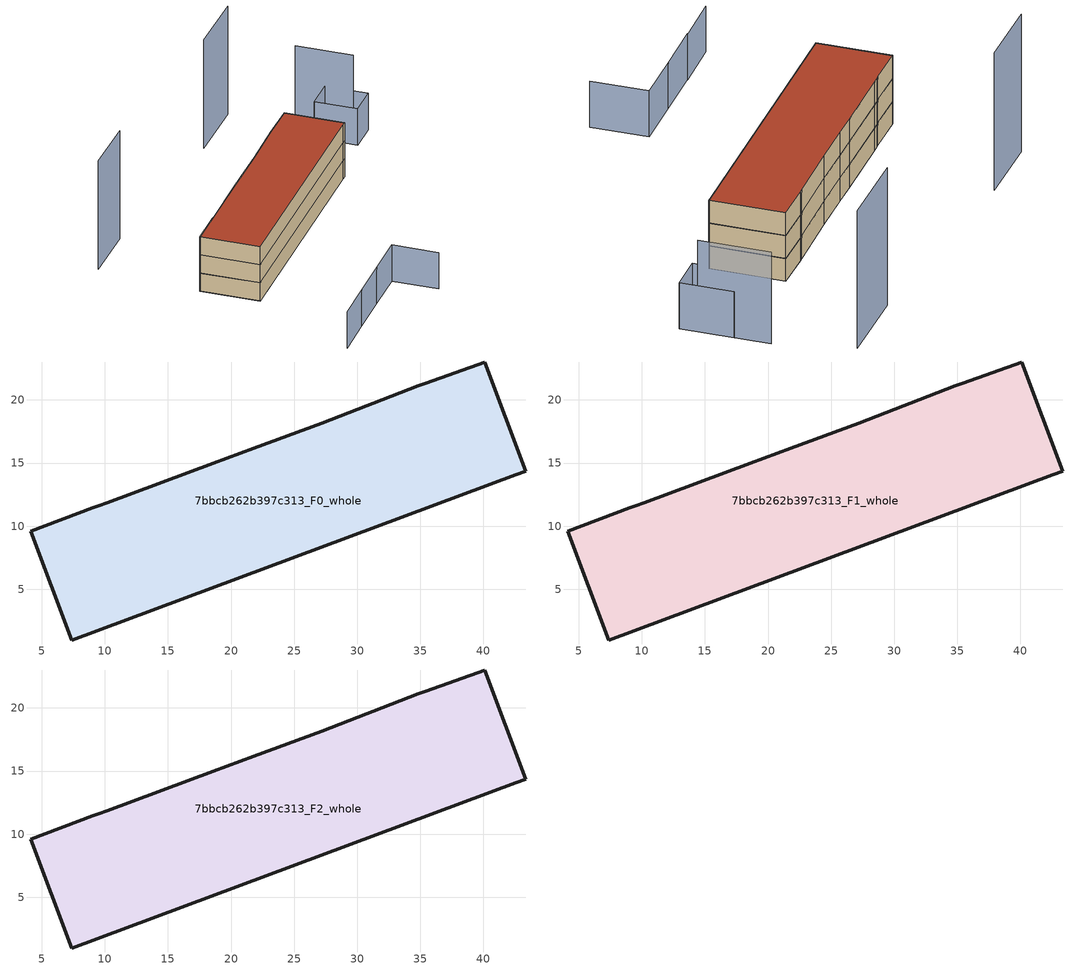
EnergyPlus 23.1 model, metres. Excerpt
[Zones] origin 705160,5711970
7bbcb262b397c313_F0_whole
 floor ground (EU_floor_Construction): 42.56,14.08 43.34,14.37 40.12,23.01 35.43,21.34 34.84,21.14 27.17,18.14 21.82,16.18 18.59,15 10.19,11.88 9.5,11.62 9.05,11.45 4.14,9.62 7.36,0.98 z0
 wall outside (EU_wall_Construction): 9.05,11.45 9.5,11.62 10.19,11.88 18.59,15 21.82,16.18 27.17,18.14 34.84,21.14 35.43,21.34 40.12,23.01 43.34,14.37 42.56,14.08 7.36,0.98 4.14,9.62 9.05,11.45 z0:3
7bbcb262b397c313_F1_whole
 floor to 7bbcb262b397c313_F0_whole (EU_floor_Construction): 42.56,14.08 43.34,14.37 40.12,23.01 35.42,21.34 34.84,21.14 27.17,18.14 21.82,16.18 18.59,15 10.19,11.88 9.5,11.62 9.05,11.45 4.14,9.62 7.36,0.98 z3
 wall outside (EU_wall_Construction): 9.05,11.45 9.5,11.62 10.19,11.88 18.59,15 21.82,16.18 27.17,18.14 34.84,21.14 35.43,21.34 40.12,23.01 43.34,14.37 42.56,14.08 7.36,0.98 4.14,9.62 9.05,11.45 z3:6
7bbcb262b397c313_F2_whole
 floor to 7bbcb262b397c313_F1_whole (EU_floor_Construction): 42.56,14.08 43.34,14.37 40.12,23.01 35.42,21.34 34.84,21.14 27.17,18.14 21.82,16.18 18.59,15 10.19,11.88 9.5,11.62 9.05,11.45 4.14,9.62 7.36,0.98 z6
 wall outside (EU_wall_Construction): 9.05,11.45 9.5,11.62 10.19,11.88 18.59,15 21.82,16.18 27.17,18.14 34.84,21.14 35.43,21.34 40.12,23.01 43.34,14.37 42.56,14.08 7.36,0.98 4.14,9.62 9.05,11.45 z6:9
 roof outside (EU_roof_Construction): 40.12,23.01 43.34,14.37 42.56,14.08 7.36,0.98 4.14,9.62 9.05,11.45 9.5,11.62 10.19,11.88 18.59,15 21.82,16.18 27.17,18.14 34.84,21.14 35.43,21.34 z9
shading: 55.4,22.52 52.3,30.77 z0:12; 4.54,-17.42 10.89,-14.97 / 10.9,-15 17.42,-12.53 / 17.42,-12.53 23.84,-10.1 / 23.84,-10.1 26.37,-16.77 / 56.21,20.42 51.74,18.76 / 51.74,18.76 49.45,24.94 / 49.45,24.94 53.91,26.61 / 53.91,26.61 56.21,20.42 z0:6; 8.75,28.22 -0.08,25.05 / 46.93,39.03 37.09,35.49 z0:18
[Building]
EU S2 Campaign: North Axis=0; Terrain=City; Solar Distribution=FullExterior
[Site:Location]
London: Latitude=51.5; Longitude=-0.5; Time Zone=0; Elevation=25
[SizingPeriod:WeatherFileDays]
AnnualSizingPeriod: Begin Month=1; Begin Day of Month=1; End Month=12; End Day of Month=31; Day of Week for Start Day=Monday; Use Weather File Daylight Saving Period=No; Use Weather File Rain and Snow Indicators=No
[MATERIAL]
EU_InternalMass_Material: Roughness=MediumRough; Thickness=0.1; Conductivity=1; Density=1800; Specific Heat=900; Thermal Absorptance=0.9; Solar Absorptance=0.7; Visible Absorptance=0.7
[MATERIAL:NOMASS] Roughness=MediumRough; Thermal Absorptance=0.9; Solar Absorptance=0.7; Visible Absorptance=0.7
Name | Thermal Resistance
EU_wall_NoMass | 0.635353
EU_roof_NoMass | 0.675062
EU_floor_NoMass | 1.96382
[CONSTRUCTION]
EU_wall_Construction: EU_wall_NoMass
EU_roof_Construction: EU_roof_NoMass
EU_floor_Construction: EU_floor_NoMass
EU_InternalMass_Construction: EU_InternalMass_Material
[ZONE] Type=1; Multiplier=1; Ceiling Height=autocalculate; Volume=1062.7; Floor Area=autocalculate; Part of Total Floor Area=Yes
7bbcb262b397c313_F0_whole; 7bbcb262b397c313_F1_whole; 7bbcb262b397c313_F2_whole
[INTERNALMASS] Construction=EU_InternalMass_Construction; Surface Area=354.24
Name | Zone or ZoneList
7bbcb262b397c313_F0_whole_EU_InternalMass | 7bbcb262b397c313_F0_whole
7bbcb262b397c313_F1_whole_EU_InternalMass | 7bbcb262b397c313_F1_whole
7bbcb262b397c313_F2_whole_EU_InternalMass | 7bbcb262b397c313_F2_whole
[OTHEREQUIPMENT] Fuel Type=Electricity; Design Level Calculation Method=Watts/Area; Power per Zone Floor Area=1; Fraction Latent=0; Fraction Radiant=0; Fraction Lost=0; Carbon Dioxide Generation Rate=0; EndUse Subcategory=EU_Step8_InternalGains
Name | Zone or ZoneList or Space or SpaceList | Schedule
EU_Step8_InternalGain_7bbcb262b397c313_F0_whole_f000 | 7bbcb262b397c313_F0_whole | EU_Step8_GainSchedule_7bbcb262b397c313_F0_whole_f000
EU_Step8_InternalGain_7bbcb262b397c313_F1_whole_f000 | 7bbcb262b397c313_F1_whole | EU_Step8_GainSchedule_7bbcb262b397c313_F1_whole_f000
EU_Step8_InternalGain_7bbcb262b397c313_F2_whole_f000 | 7bbcb262b397c313_F2_whole | EU_Step8_GainSchedule_7bbcb262b397c313_F2_whole_f000
[ZONEVENTILATION:DESIGNFLOWRATE] Schedule=EU_AlwaysOn; Design Flow Rate Calculation Method=AirChanges/Hour; Air Changes per Hour=0.555504; Ventilation Type=Natural; Fan Pressure Rise=0; Fan Total Efficiency=1; Constant Term Coefficient=1; Temperature Term Coefficient=0; Velocity Term Coefficient=0; Velocity Squared Term Coefficient=0; Minimum Indoor Temperature=-100; Maximum Indoor Temperature=100; Delta Temperature=-100; Minimum Outdoor Temperature=-100; Maximum Outdoor Temperature=100; Maximum Wind Speed=40
Name | Zone or ZoneList or Space or SpaceList
EU_ConstantAir_7bbcb262b397c313_F0_whole | 7bbcb262b397c313_F0_whole
EU_ConstantAir_7bbcb262b397c313_F1_whole | 7bbcb262b397c313_F1_whole
EU_ConstantAir_7bbcb262b397c313_F2_whole | 7bbcb262b397c313_F2_whole
[HVACTEMPLATE:THERMOSTAT] Constant Heating Setpoint=20; Constant Cooling Setpoint=50
EU_HeatOnly_7bbcb262b397c313_F0_whole; EU_HeatOnly_7bbcb262b397c313_F1_whole; EU_HeatOnly_7bbcb262b397c313_F2_whole
[HVACTEMPLATE:ZONE:IDEALLOADSAIRSYSTEM] System Availability Schedule=EU_AlwaysOn; Maximum Heating Supply Air Temperature=50; Minimum Cooling Supply Air Temperature=13; Maximum Heating Supply Air Humidity Ratio=0.0156; Minimum Cooling Supply Air Humidity Ratio=0.0077; Heating Limit=NoLimit; Cooling Limit=NoLimit; Heating Availability Schedule=EU_AlwaysOn; Cooling Availability Schedule=EU_CoolingOff; Dehumidification Control Type=ConstantSensibleHeatRatio; Cooling Sensible Heat Ratio=0.7; Dehumidification Setpoint=60; Humidification Control Type=None; Humidification Setpoint=30; Outdoor Air Method=None; Outdoor Air Flow Rate per Person=0.00944; Outdoor Air Flow Rate per Zone Floor Area=0; Outdoor Air Flow Rate per Zone=0; Demand Controlled Ventilation Type=None; Outdoor Air Economizer Type=NoEconomizer; Heat Recovery Type=None; Sensible Heat Recovery Effectiveness=0.7; Latent Heat Recovery Effectiveness=0.65
Name | Template Thermostat
7bbcb262b397c313_F0_whole | EU_HeatOnly_7bbcb262b397c313_F0_whole
7bbcb262b397c313_F1_whole | EU_HeatOnly_7bbcb262b397c313_F1_whole
7bbcb262b397c313_F2_whole | EU_HeatOnly_7bbcb262b397c313_F2_whole
[SIZING:ZONE] Zone Cooling Design Supply Air Temperature Input Method=SupplyAirTemperature; Zone Cooling Design Supply Air Temperature=13; Zone Heating Design Supply Air Temperature Input Method=SupplyAirTemperature; Zone Heating Design Supply Air Temperature=50; Zone Cooling Design Supply Air Humidity Ratio=0.008; Zone Heating Design Supply Air Humidity Ratio=0.008; Cooling Design Air Flow Method=DesignDay; Cooling Design Air Flow Rate=0; Cooling Minimum Air Flow per Zone Floor Area=0.000762; Cooling Minimum Air Flow=0; Cooling Minimum Air Flow Fraction=0.2; Heating Design Air Flow Method=DesignDay; Heating Design Air Flow Rate=0; Heating Maximum Air Flow per Zone Floor Area=0.002032; Heating Maximum Air Flow=0.141576; Heating Maximum Air Flow Fraction=0.3; Account for Dedicated Outdoor Air System=No; Dedicated Outdoor Air System Control Strategy=NeutralSupplyAir; Dedicated Outdoor Air Low Setpoint Temperature for Design=autosize; Dedicated Outdoor Air High Setpoint Temperature for Design=autosize; Zone Load Sizing Method=Sensible Load Only No Latent Load; Zone Latent Cooling Design Supply Air Humidity Ratio Input Method=HumidityRatioDifference; Zone Cooling Design Supply Air Humidity Ratio Difference=0.005; Zone Latent Heating Design Supply Air Humidity Ratio Input Method=HumidityRatioDifference; Zone Humidification Design Supply Air Humidity Ratio Difference=0.005
7bbcb262b397c313_F0_whole; 7bbcb262b397c313_F1_whole; 7bbcb262b397c313_F2_whole
[SCHEDULE:CONSTANT]
Name | Hourly Value
EU_AlwaysOn | 1
EU_CoolingOff | 0
[SCHEDULE:FILE] Column Number=1; Rows to Skip at Top=0; Number of Hours of Data=8760; Column Separator=Comma; Interpolate to Timestep=No; Minutes per Item=60; Adjust Schedule for Daylight Savings=Yes
Name | File
EU_Step8_GainSchedule_7bbcb262b397c313_F0_whole_f000 | ../../schedules/7bbcb262b397c313/7bbcb262b397c313_F0_whole_f000_gain.csv
EU_Step8_GainSchedule_7bbcb262b397c313_F1_whole_f000 | ../../schedules/7bbcb262b397c313/7bbcb262b397c313_F1_whole_f000_gain.csv
EU_Step8_GainSchedule_7bbcb262b397c313_F2_whole_f000 | ../../schedules/7bbcb262b397c313/7bbcb262b397c313_F2_whole_f000_gain.csv
